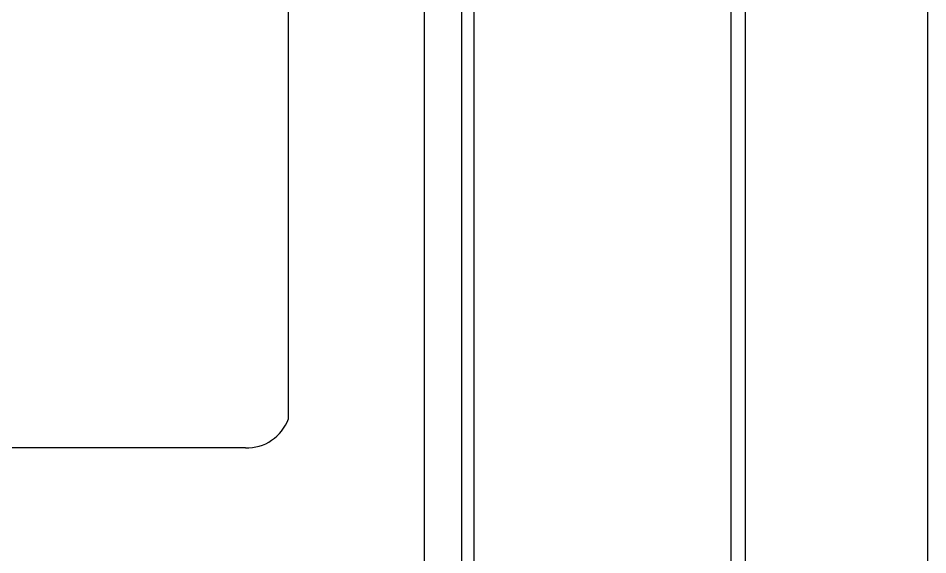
# Model space of a CAD drawing. Extents: x 0 to 144, y 0 to 348.
# Drawn here: x 88.06 to 137.02, y 261.37 to 290.24 of the extents above; entities that cross this region are included whole.
import ezdxf

# ---------------------------------------------------------------- set-up
doc = ezdxf.new("R2010")
doc.units = 0
doc.layers.add('-15N-THT. THIẾT BỊ ĐÓNG MỞ', color=40, linetype='CONTINUOUS')

# ---------------------------------------------------------------- blocks, each defined once
blk = doc.blocks.new('06 - N - SC VSD ATV630U07~55N4')
at = {"layer": '-15N-THT. THIẾT BỊ ĐÓNG MỞ'}
for p, q in [((55.207, 25.78), (55.207, 146.425)), ((54.431, 27.912), (54.431, 146.073)), ((65.022, -166), (65.022, 143.76)), ((39.927, 143.105), (39.927, 30.912)), ((40.593, 143.021), (40.593, 82.048)), ((37.931, 31.582), (37.931, 142.543)), ((30.605, 94.688), (30.605, 132.048)), ((30.605, 94.688), (30.605, 94.688)), ((28.292, 93.127), (-28.164, 93.127)), ((28.292, 93.127), (28.292, 93.127))]:
    blk.add_line(p, q, dxfattribs=at)
blk.add_arc((28.385, 95.482), 2.357, 267.7291, 340.3247, dxfattribs=at)

msp = doc.modelspace()

# ---------------------------------------------------------------- block references
msp.add_blockref('06 - N - SC VSD ATV630U07~55N4', (72, 174))

doc.saveas('drawing.dxf')
